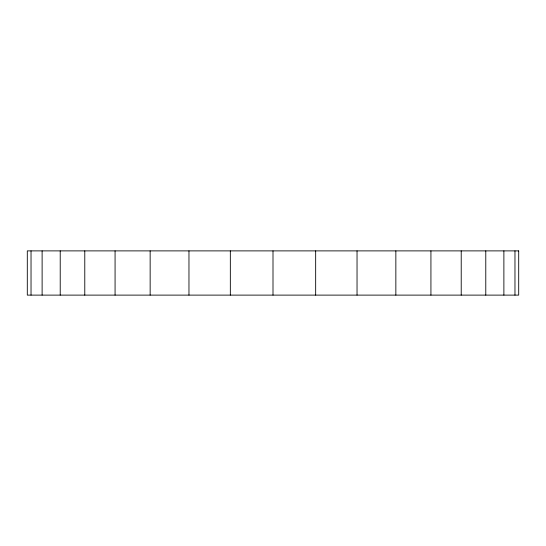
<?xml version="1.0" encoding="UTF-8"?>
<svg xmlns="http://www.w3.org/2000/svg" width="546" height="546" viewBox="0 0 546 546"><rect width="100%" height="100%" fill="white"/><g stroke="black" fill="none" stroke-linecap="round" stroke-linejoin="round"><path stroke-width="0.82" d="M514.967 250.887L514.967 295.113M503.883 250.887L503.883 295.113M485.783 250.887L485.783 295.113M461.22 250.887L461.22 295.113M430.93 250.887L430.93 295.113M395.85 250.887L395.85 295.113M357.036 250.887L357.036 295.113M315.663 250.887L315.663 295.113M273 250.887L273 295.113M230.337 250.887L230.337 295.113M188.964 250.887L188.964 295.113M150.15 250.887L150.15 295.113M115.069 250.887L115.069 295.113M84.78 250.887L84.78 295.113M60.217 250.887L60.217 295.113M42.117 250.887L42.117 295.113M31.033 250.887L31.033 295.113M518.7 250.887L27.3 250.887L27.3 295.113L518.7 295.113L518.7 250.887"/></g></svg>
